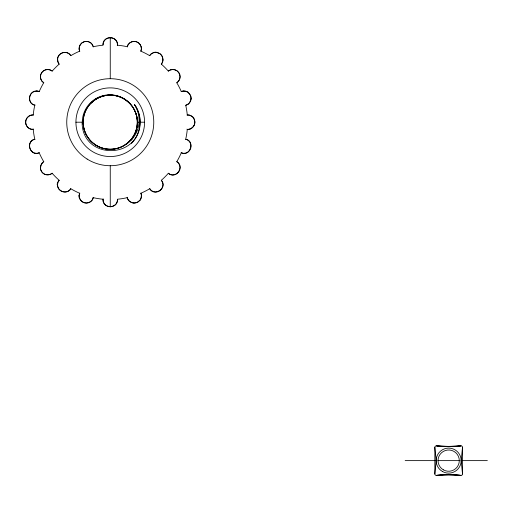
<?xml version="1.0" encoding="UTF-8"?>
<svg xmlns="http://www.w3.org/2000/svg" width="513" height="513" viewBox="0 0 513 513"><rect width="100%" height="100%" fill="white"/><g stroke="black" fill="none" stroke-linecap="round" stroke-linejoin="round"><path stroke-width="0.77" d="M79.098 195.774L79.804 193.112M57.533 59.63C57.155 52.762 67.357 49.549 70.845 55.648A77.354 77.354 0 0 1 79.566 51.204A7.253 7.253 0 0 1 84.113 41.745C87.838 40.347 92.853 43.002 93.212 46.946M103.004 44.855C102.536 35.5 117.977 35.455 117.509 44.855M117.509 199.563C117.971 208.913 102.536 208.9 103.004 199.563M83.177 122.209A27.093 27.086 67.5 0 0 125.589 144.531A28.01 27.946 28.2 0 0 139.042 122.203A29.607 29.549 -16 0 0 134.573 104.684A29.844 29.844 -20.9 0 1 139.927 122.209C139.549 160.248 81.849 159.973 82.118 122.209L75.93 122.209M137.478 124.261L137.522 122.209A27.086 27.08 -24.6 0 0 135.227 111.757M141.408 195.96L141.274 197.165A14.941 7.336 -18.8 0 1 140.068 200.384M191.073 98.515L190.894 99.913M52.223 173.163L49.851 174.593M462.502 447.31L461.206 460.629L462.502 473.948A1.449 1.449 0 0 1 460.918 475.391A136.49 136.49 0 0 0 436.428 475.391A1.449 1.449 0 0 1 434.844 473.948L434.844 447.31A1.449 1.449 0 0 1 436.428 445.861A136.49 136.49 0 0 0 460.918 445.868A1.449 1.449 0 0 1 462.502 447.31L462.502 473.948M434.844 473.948L436.21 460.629L434.844 447.31M137.067 127.679L137.183 126.993M149.719 188.521C154.092 197.422 168.168 187.566 161.294 180.249M136.779 129.032L136.426 130.366M162.672 61.688L162.877 60.816A21.482 10.234 39.1 0 0 162.954 59.861M136.009 131.674L136.227 131.02M135.778 132.322L135.394 133.277M39.379 152.579C30.37 157.677 24.919 140.421 35.064 139.299M181.224 91.603L181.262 91.519A77.354 77.354 0 0 0 176.818 82.805A7.253 7.253 0 0 0 178.704 72.48C176.44 69.178 171.355 68.492 168.302 71.083A77.354 77.354 0 0 0 161.383 64.163A7.253 7.253 0 0 0 159.985 53.762A7.253 7.253 0 0 0 149.661 55.648A77.354 77.354 0 0 0 140.94 51.204A7.253 7.253 0 0 0 136.4 41.745C132.668 40.347 127.666 42.996 127.301 46.946M193.837 125.922L194.44 124.64A4.155 2.078 -89.9 0 0 194.85 121.607L194.716 120.767A4.668 2.341 89.9 0 0 194.51 119.978L193.824 118.471M33.409 115.162L33.242 114.963A30.908 14.582 -85.4 0 0 30.979 115.149C27.971 116.073 25.567 118.965 25.65 122.209A7.253 7.253 0 0 0 33.242 129.456A77.354 77.354 0 0 0 34.775 139.119A7.253 7.253 0 0 0 29.792 148.353A7.253 7.253 0 0 0 39.251 152.893A77.354 77.354 0 0 0 43.695 161.614A7.253 7.253 0 0 0 41.809 171.938A7.253 7.253 0 0 0 52.211 173.336A77.354 77.354 0 0 0 59.13 180.255A7.253 7.253 0 0 0 60.528 190.656A7.253 7.253 0 0 0 70.845 188.771A77.354 77.354 0 0 0 79.566 193.215A7.253 7.253 0 0 0 84.113 202.673A7.253 7.253 0 0 0 93.347 197.691A77.354 77.354 0 0 0 103.01 199.224A7.253 7.253 0 0 0 110.257 206.816A7.253 7.253 0 0 0 117.496 199.224A77.354 77.354 0 0 0 127.166 197.691L127.436 197.249M132.174 138.959L131.334 140.043M33.576 129.058C29.844 130.494 25.4 126.172 25.65 122.209A7.253 7.253 0 0 1 33.242 114.963A77.354 77.354 0 0 1 34.775 105.3A7.253 7.253 0 0 1 29.792 96.066A7.253 7.253 0 0 1 39.251 91.519A77.354 77.354 0 0 1 43.695 82.805A7.253 7.253 0 0 1 41.809 72.48C44.073 69.184 49.152 68.498 52.211 71.083A77.354 77.354 0 0 1 59.13 64.163A7.253 7.253 0 0 1 60.528 53.762A7.253 7.253 0 0 1 70.845 55.648M187.098 115.162L187.271 114.963A77.354 77.354 0 0 0 185.738 105.3A7.253 7.253 0 0 0 190.721 96.066A7.253 7.253 0 0 0 181.262 91.519A30.511 14.409 67.6 0 1 183.975 90.961M139.754 200.391L138.369 201.68A4.604 2.308 -18.1 0 1 137.683 202.116L136.907 202.488A4.2 2.097 -17.8 0 1 133.912 202.994M42.335 162.768L43.861 161.653M91.109 103.062L91.712 102.478A27.074 27.074 0 0 1 131.341 105.223A27.074 27.074 0 0 1 125.582 144.525M140.786 51.268C142.646 47.754 140.235 42.816 136.387 41.739A7.253 7.253 0 0 0 127.166 46.728A77.354 77.354 0 0 0 117.496 45.195L117.24 45.42M103.01 199.224L103.337 198.941M188.233 104.062L188.912 103.472A21.482 10.234 75.1 0 0 189.534 102.741M151.604 53.653L152.65 53.057A14.723 7.24 35.2 0 1 156.157 52.134M35.14 105.075C26.843 104.524 28.343 90.391 36.705 91.051M185.443 139.299C195.562 140.427 189.983 157.613 181.127 152.579M190.849 128.692L190.028 129.045M43.861 82.76C40.258 80.99 39.347 75.571 41.848 72.429A7.253 7.253 0 0 1 52.211 71.083M176.735 161.633C185.45 166.449 175.363 180.089 168.29 173.163M161.294 64.17L161.383 64.163A30.517 14.364 41.4 0 0 162.615 61.65M137.33 122.209L139.087 122.209M139.921 122.209L144.583 122.209A34.326 34.326 0 0 0 93.09 92.481A34.326 34.326 0 0 0 93.09 151.938A34.326 34.326 0 0 0 144.583 122.209M405.161 460.629L436.281 460.629M437.858 460.629L459.424 460.629M461.02 460.629L487.35 460.629M184.007 91.058L185.199 91.186M133.887 203.02L132.489 202.834M59.213 64.17L59.13 64.163A27.324 12.863 -41.4 0 1 57.712 59.527M156.356 52.403L159.485 53.429M46.305 174.798C42.977 174.215 40.354 171.06 40.424 167.674M176.735 82.785C180.23 80.855 181.16 75.61 178.684 72.461A7.253 7.253 0 0 0 168.302 71.083M190.022 115.367L191.118 115.861A14.73 7.24 89.2 0 1 193.927 118.15M79.804 51.3C77.771 47.933 80.272 42.803 84.094 41.752A7.253 7.253 0 0 1 93.347 46.728A77.354 77.354 0 0 1 103.01 45.195A7.253 7.253 0 0 1 110.257 37.603A7.253 7.253 0 0 1 117.496 45.195M140.786 193.144L140.94 193.215A77.354 77.354 0 0 0 149.661 188.771A7.253 7.253 0 0 0 159.985 190.656A7.253 7.253 0 0 0 161.383 180.255A77.354 77.354 0 0 0 168.302 173.336A7.253 7.253 0 0 0 178.704 171.938A7.253 7.253 0 0 0 176.818 161.614A77.354 77.354 0 0 0 181.262 152.893A7.253 7.253 0 0 0 190.721 148.353A7.253 7.253 0 0 0 185.738 139.119A77.354 77.354 0 0 0 187.271 129.456A7.253 7.253 0 0 0 194.857 122.209A7.253 7.253 0 0 0 187.271 114.963A30.498 14.402 85.6 0 1 190.022 115.271M188.579 92.834L190.509 95.508A4.162 2.078 72.1 0 1 191.041 98.49M128.763 200.628L128.391 200.173M186.989 129.122L187.271 129.456A30.511 14.364 -84.6 0 0 190.028 128.975M93.122 197.325C93.263 200.365 89.685 202.962 86.684 203.02A5.245 2.623 17.9 0 1 86.017 203.02L85.318 202.956A3.815 1.917 18 0 1 82.58 201.968L82.016 201.59A5.906 2.943 18.2 0 1 81.522 201.186M162.39 56.77L161.71 55.539A4.162 2.078 36.1 0 0 159.492 53.416M39.283 91.603L39.251 91.519A30.536 14.422 -67.6 0 0 36.731 90.968M79.489 198.121L80.509 200.07A8.291 4.117 18.4 0 0 81.477 201.192M70.788 188.521C67.928 194.863 57.001 191.817 57.533 184.789M110.257 37.603L110.257 78.701M110.257 165.718L110.257 206.816M127.166 197.691A7.253 7.253 0 0 0 136.4 202.673A7.253 7.253 0 0 0 140.94 193.215A30.421 14.37 -22.4 0 1 141.505 195.928M128.462 200.147A30.517 14.37 -12.6 0 1 127.179 197.685M129.706 201.455A22.046 10.478 -14.6 0 1 128.795 200.615M132.598 202.757A14.082 6.74 -15.4 0 1 129.815 201.41M191.67 128.199A21.482 10.234 -86.9 0 1 190.849 128.68M193.799 125.8A13.896 6.656 -87.5 0 1 191.657 128.058M188.213 103.992A30.517 14.364 77.4 0 1 185.732 105.287M190.817 99.811A13.896 6.656 74.5 0 1 189.477 102.619M185.199 91.179A14.723 7.24 71.2 0 1 188.579 92.494M162.262 56.731A13.896 6.656 38.5 0 1 162.833 59.79M149.668 55.648A30.511 14.409 31.6 0 1 151.527 53.596M79.335 198.089A22.931 10.959 20.7 0 1 79.04 195.761M57.129 184.545A27.324 13.069 38.7 0 1 59.232 180.345M40.578 167.815A20.789 9.805 58.7 0 1 42.476 162.98M111.558 95.168A27.093 27.086 -22.5 0 1 133.495 136.131A27.093 27.086 -22.5 0 1 87.011 136.144A27.093 27.086 -22.5 0 1 108.955 95.168M82.26 122.209A27.644 27.638 -65.5 0 1 125.685 99.746M125.582 99.894A27.093 27.08 -67.5 0 1 129.398 103.062M91.712 102.478A27.785 27.721 59.8 0 1 96.008 98.746M49.748 174.452A20.385 9.638 49.9 0 1 46.202 174.587M134.573 104.684A29.991 29.985 -22.5 0 1 140.229 122.209A29.991 29.985 22.5 0 1 131.45 143.403M460.918 445.861L448.676 446.413L436.428 445.861A95.117 95.117 0 0 0 460.918 445.868M436.807 475.359L436.428 475.391A82.702 82.702 0 0 1 460.918 475.384L448.676 474.839L436.807 475.359M442.411 471.473A12.524 12.524 0 0 0 461.193 460.629A12.524 12.524 0 0 0 442.411 449.786A12.524 12.524 0 0 0 442.411 471.473M443.354 469.837A10.638 10.638 0 0 0 459.308 460.629A10.638 10.638 0 0 0 443.354 451.414A10.638 10.638 0 0 0 443.354 469.837M87.139 159.068A43.509 43.509 0 0 0 153.74 123.8A43.509 43.509 0 0 0 89.89 83.76A43.509 43.509 0 0 0 87.139 159.068M88.755 138.67A27.093 27.086 22.5 0 0 135.285 132.572A27.093 27.086 22.5 0 0 106.73 95.341A27.093 27.086 22.5 0 0 88.755 138.67"/></g></svg>
